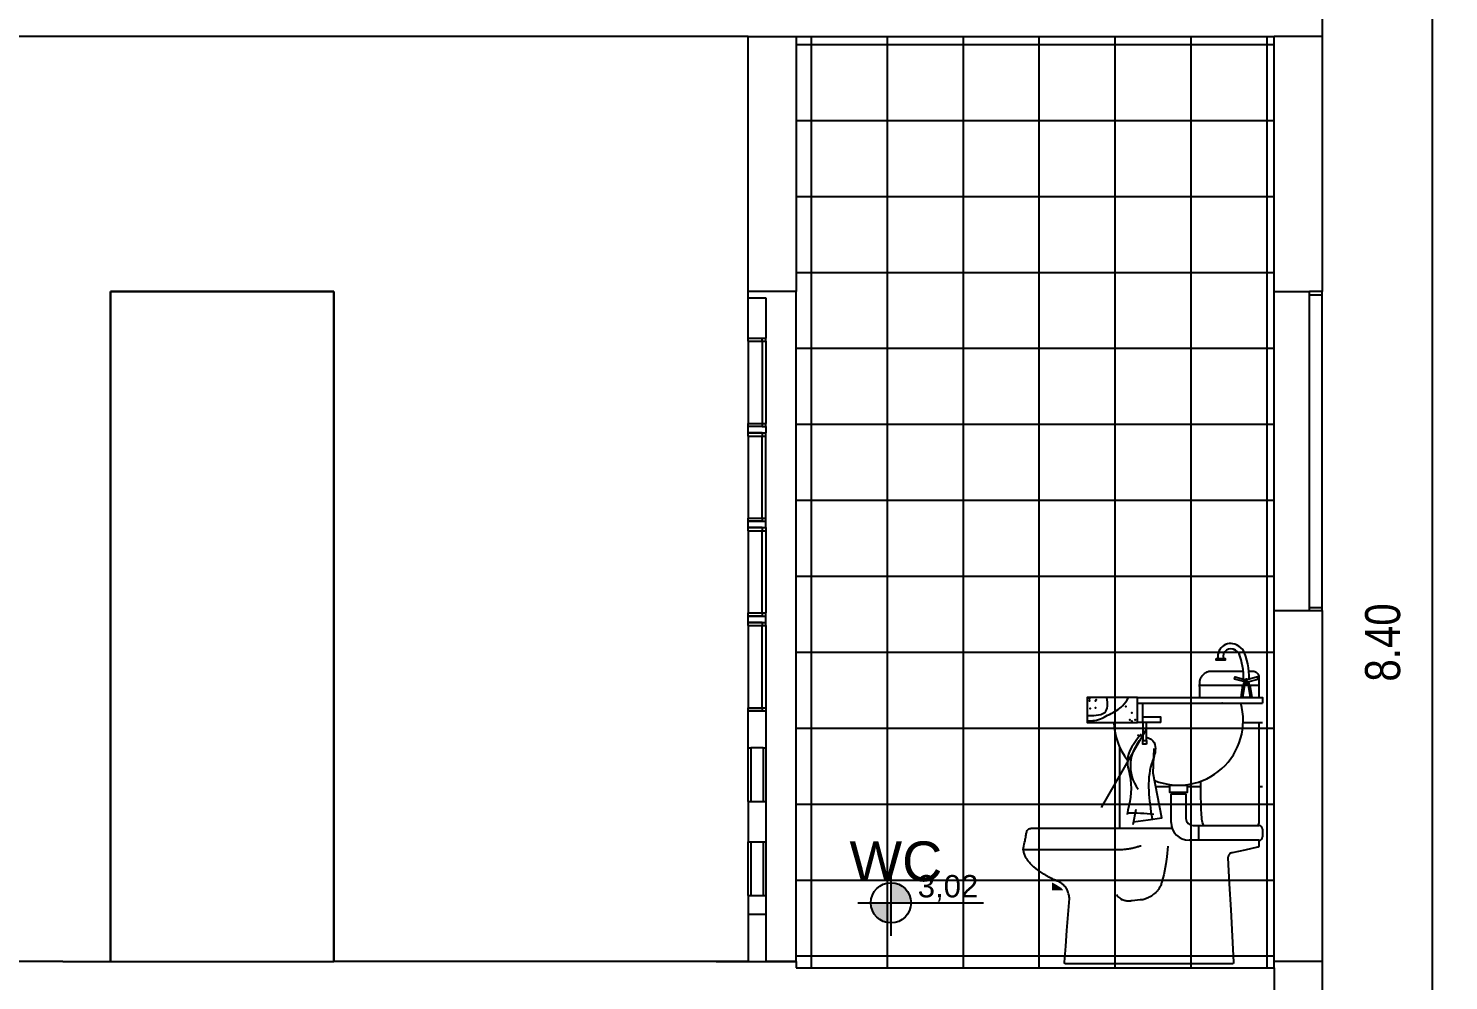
# Model space of a CAD drawing. Header units: millimetres. Extents: x 3212 to 6878, y 1640 to 3386.
# Drawn here: x 3302.982 to 3307.436, y 1658.681 to 1661.666 of the extents above; entities that cross this region are included whole.
import ezdxf

# ---------------------------------------------------------------- set-up
doc = ezdxf.new("R2010")
doc.units = ezdxf.units.MM
doc.header["$LTSCALE"] = 0.8
for name, color, linetype in [('A-PEN-08', 8, 'Continuous'), ('A-PEN-W', 7, 'Continuous'), ('A-PEN-Y', 2, 'Continuous'), ('COTA', 2, 'Continuous'), ('E-Pen-B', 5, 'Continuous'), ('NIVEIS', 1, 'Continuous'), ('SectionCutEdges', 7, 'Continuous')]:
    doc.layers.add(name, color=color, linetype=linetype)
doc.layers.add('A-TXT-G', color=3, linetype='Continuous', lineweight=30)
doc.layers.add('COTAS', color=53, linetype='Continuous', lineweight=9)
doc.styles.add('CARIMBO_DADOS', font='arial.ttf', dxfattribs={"height": 0.1})
doc.styles.add('F2', font='ARIALN.TTF')
doc.styles.add('T20', font='PORT2', dxfattribs={"height": 0.2})
doc.styles.add('TEXT', font='arial.ttf')
doc.dimstyles.new('ARQUITETURA', dxfattribs={"dimtxt": 0.11, "dimasz": 0.05, "dimexe": 0.1, "dimexo": 0, "dimgap": 0.1, "dimtad": 1, "dimzin": 5, "dimdsep": 46, "dimtxsty": 'F2', "dimblk": 'COTA', "dimcen": 0, "dimse1": 1, "dimse2": 1, "dimadec": 0, "dimazin": 0, "dimtfac": 2, "dimtix": 1, "dimtmove": 2, "dimatfit": 3, "dimldrblk": 'COTA', "dimfxl": 0, "dimtolj": 1, "dimtzin": 5, "dimarcsym": 0})

# ---------------------------------------------------------------- blocks, each defined once
blk = doc.blocks.new('cotas')
at = {"layer": 'A-PEN-Y'}
h = blk.add_hatch(color=256, dxfattribs=at)
h.paths.add_polyline_path([(0.135, 0, 0.414214), (0, 0.135), (0, 0)])
h.paths.add_polyline_path([(0, 0), (-0.135, 0, 0.414214), (0, -0.135)])
at = {"layer": 'A-PEN-W'}
for p, q in [((0, 0.2226), (0, -0.2226)), ((-0.2226, 0), (0.621, 0))]:
    blk.add_line(p, q, dxfattribs=at)
blk.add_circle((0, 0), 0.135, dxfattribs=at)
at = {"layer": 'A-PEN-W', "style": 'T20'}
blk.add_attdef('COTA', (0.1674, 0.0378), '', height=0.15, dxfattribs=at)
blk = doc.blocks.new('COTA')
at = {"layer": 'COTA'}
for p, q in [((0, 1), (0, -1)), ((-1, 0), (1, 0))]:
    blk.add_line(p, q, dxfattribs=at)
at = {"layer": 'COTA', "const_width": 0.5}
blk.add_lwpolyline([(-0.25, 0, 1), (0.25, 0, 1)], format="xyb", close=True, dxfattribs=at)
blk = doc.blocks.new('*D233')
at = {"layer": 'COTAS', "color": 0, "lineweight": -2, "transparency": 16777216}
blk.add_line((3307.3855, 1655.5909), (3307.3855, 1663.8906), dxfattribs=at)
at = {"layer": 'Defpoints', "color": 0, "transparency": 16777216}
for p in [(3307.0389, 1663.9406), (3307.3855, 1663.9406), (3306.585, 1655.5409)]:
    blk.add_point(p, dxfattribs=at)
at = {"layer": 'COTAS', "color": 0, "lineweight": -2, "transparency": 16777216, "xscale": 0.05, "yscale": 0.05, "zscale": 0.05}
for p, rotation in [((3307.3855, 1663.9406), 90), ((3307.3855, 1655.5409), 270)]:
    blk.add_blockref('COTA', p, dxfattribs=dict(at, rotation=rotation))
at = {"layer": 'COTAS', "color": 0, "transparency": 16777216, "insert": (3307.2293, 1659.7407), "char_height": 0.11, "attachment_point": 5, "rotation": 90, "style": 'F2'}
blk.add_mtext('\\A1;8.40', dxfattribs=at)
blk = doc.blocks.new('A$C387B19CA')
for p, q in [((0.6153, 0.7807), (0.6103, 0.7457)), ((0.6167, 0.7807), (0.6117, 0.7457)), ((0.6193, 0.7807), (0.6143, 0.7457)), ((0.6285, 0.7904), (0.6213, 0.7904)), ((0.6303, 0.7807), (0.6353, 0.7457)), ((0.6329, 0.7807), (0.6379, 0.7457)), ((0.6343, 0.7807), (0.6393, 0.7457)), ((0.3202, 0.7307), (0.6702, 0.7307)), ((0.3352, 0.6757), (0.3352, 0.7307)), ((0.3435, 0.6559), (0.2178, 0.4381)), ((0.6158, 0.6757), (0.6702, 0.6757)), ((0.2702, 0.38), (0.2702, 0.6065)), ((0.4104, 0.4958), (0.3711, 0.4958)), ((0.4983, 0.4958), (0.4593, 0.4958)), ((0.4702, 0.3876), (0.4702, 0.5042)), ((0.6702, 0.4958), (0.66, 0.4958)), ((0.4142, 0.4768), (0.4555, 0.4768)), ((0.4142, 0.3963), (0.4142, 0.4768)), ((0.4555, 0.4768), (0.4555, 0.4076)), ((0.3149, 0.4323), (0.3064, 0.3897)), ((0.4755, 0.3876), (0.6602, 0.3876)), ((0.4903, 0.3876), (0.4903, 0.3463)), ((0.6702, 0.3776), (0.6702, 0.3563)), ((0.6602, 0.3463), (0.4642, 0.3463))]:
    blk.add_line(p, q)
for points in [[(0.5404, 0.8557), (0.5654, 0.8557), (0.5654, 0.8507), (0.5404, 0.8507)], [(0.6268, 0.7972), (0.6232, 0.7972), (0.6232, 0.796), (0.6268, 0.796)], [(0.6399, 0.7457), (0.6099, 0.7457), (0.6149, 0.7807), (0.6349, 0.7807)], [(0.632, 0.7825), (0.6174, 0.7825), (0.6174, 0.7875), (0.632, 0.7875)], [(0.3452, 0.6757), (0.3352, 0.6757), (0.3352, 0.6257), (0.3452, 0.6257)], [(0.3452, 0.6158), (0.3352, 0.6158), (0.3352, 0.6257), (0.3452, 0.6257)], [(0.4104, 0.5007), (0.4593, 0.5007), (0.4593, 0.4802), (0.4104, 0.4802)]]:
    blk.add_lwpolyline(points, close=True)
for points in [[(0.4943, 0.7457, -0.000284), (0.494, 0.781, -0.000001), (0.494, 0.7823), (0.494, 0.7823, -0.00842), (0.494, 0.7823, -0.000045), (0.4941, 0.7835, -0.002023), (0.4946, 0.7898, -0.002456), (0.495, 0.795, -0.093603), (0.496, 0.7985, -0.044244), (0.5, 0.805, -0.036238), (0.505, 0.8108, -0.042651), (0.51, 0.815, -0.018621), (0.5132, 0.8171, -0.035465), (0.515, 0.818, -0.050348), (0.5199, 0.8195, -0.049389), (0.525, 0.82), (0.5574, 0.82), (0.5835, 0.82), (0.616, 0.82)], [(0.6317, 0.82), (0.642, 0.82, -0.198912), (0.6548, 0.8147, -0.198912), (0.66, 0.802), (0.66, 0.7457)], [(0.66, 0.6757), (0.66, 0.398, -0.155598), (0.6567, 0.3876)], [(0.5004, 0.405, -0.01696), (0.4978, 0.4552, -0.000454), (0.4969, 0.5117, -0.000454)], [(0.5053, 0.3876, -0.094446), (0.5004, 0.405)], [(0.6561, 0.3267), (0.6206, 0.3191), (0.585, 0.3115, 0.027899), (0.5832, 0.311, 0.018264), (0.5805, 0.31, 0.10894), (0.5776, 0.3079, 0.082013), (0.575, 0.304, 0.013965), (0.5739, 0.3013, 0.028909), (0.5735, 0.3, 0.011443), (0.5731, 0.2979, 0.062864), (0.573, 0.2975), (0.577, 0.2244), (0.5809, 0.1514), (0.5848, 0.0783), (0.5887, 0.0053, -0.205904), (0.5874, 0.0016, -0.205904), (0.5838, 0), (0.4679, 0), (0.3521, 0), (0.2363, 0), (0.1204, 0, -0.208853), (0.1168, 0.0016, -0.208853), (0.1154, 0.0054), (0.1188, 0.0498), (0.1222, 0.0942), (0.1256, 0.1386), (0.129, 0.183, 0.036932), (0.129, 0.1853, 0.018479), (0.1285, 0.19, 0.024946), (0.1279, 0.1933, 0.012299), (0.126, 0.2, 0.021587), (0.1242, 0.2054, 0.024048), (0.122, 0.21, 0.049556), (0.1188, 0.215, 0.042979), (0.114, 0.22, 0.015801), (0.1089, 0.2243, 0.022353), (0.105, 0.227, 0.007807), (0.1013, 0.2293, 0.02443), (0.1, 0.23, 0.030091), (0.0976, 0.231, -0.028107), (0.095, 0.232, -0.013367), (0.0904, 0.2343, 0.0114), (0.085, 0.237, 0.012062), (0.0791, 0.2396, -0.017321), (0.075, 0.2415, -0.009788), (0.0716, 0.2433, -0.004949), (0.065, 0.247, -0.004446), (0.057, 0.2517, -0.017578), (0.055, 0.253), (0.045, 0.26), (0.035, 0.267, -0.023446), (0.0313, 0.2699, -0.013276), (0.025, 0.2755, -0.018849), (0.0191, 0.2815, -0.024918), (0.015, 0.2865, -0.004479), (0.0137, 0.2884, -0.005376), (0.0125, 0.29, -0.014583), (0.0104, 0.2934, -0.007746), (0.0065, 0.3, -0.021648), (0.004, 0.3051, -0.023308), (0.002, 0.31, -0.077991), (0.0012, 0.315, 0.088628), (0.0003, 0.3194, 0.022265), (0.0001, 0.3198, -0.061634), (0, 0.32, -0.067517), (0, 0.3204, -0.027266), (0.0001, 0.3214, -0.010095), (0.0009, 0.3254, 0.002071), (0.0048, 0.3447, 0.003933), (0.0075, 0.3589, -0.005295), (0.0095, 0.3694, -0.171286), (0.0141, 0.377, -0.174415), (0.0223, 0.38), (0.178, 0.38), (0.3337, 0.38), (0.4169, 0.38)], [(0.33, 0.33, 0.006887), (0.325, 0.329, 0.004583), (0.3151, 0.3261, -0.003714), (0.3051, 0.3237, -0.008359), (0.2949, 0.3217, -0.009108), (0.285, 0.3205, -0.013927), (0.2775, 0.32, -0.009581), (0.2767, 0.32, -0.004842), (0.275, 0.32), (0.2063, 0.32), (0.1375, 0.32), (0.001, 0.32)], [(0.405, 0.33), (0.404, 0.32), (0.403, 0.31), (0.402, 0.3), (0.399, 0.28), (0.3975, 0.27), (0.3955, 0.26), (0.3935, 0.25), (0.391, 0.24), (0.3885, 0.23, 0.022928), (0.385, 0.22, 0.025878), (0.3795, 0.21, 0.012643), (0.375, 0.204, 0.011611), (0.371, 0.2, 0.018528), (0.359, 0.19, 0.037881), (0.345, 0.183, 0.014486), (0.335, 0.18, 0.023129), (0.305, 0.1765, 0.002636), (0.295, 0.176, 0.020252), (0.285, 0.1765, 0.057764), (0.275, 0.18, 0.081422), (0.265, 0.189), (0.2622, 0.1943)], [(0.66, 0.3463), (0.66, 0.3315, -0.171736), (0.6589, 0.3284, -0.171736), (0.6561, 0.3267)]]:
    blk.add_lwpolyline(points, format="xyb")
for points in [[(0.6213, 0.7904), (0.5916, 0.7976), (0.5937, 0.8041), (0.6231, 0.7953), (0.6265, 0.7953)], [(0.6285, 0.7904), (0.6581, 0.7976), (0.6561, 0.8041), (0.6267, 0.7953), (0.6232, 0.7953)], [(0.494, 0.781), (0.66, 0.781)], [(0.3202, 0.7457), (0.1788, 0.7457), (0.1788, 0.6757), (0.3202, 0.6757)], [(0.3852, 0.6757), (0.3202, 0.6757), (0.3202, 0.7457), (0.6702, 0.7457), (0.6702, 0.7307)], [(0.3852, 0.6757), (0.3852, 0.6907), (0.3352, 0.6907)], [(0.3081, 0.3982), (0.3502, 0.4036), (0.3877, 0.4096), (0.3637, 0.5346), (0.3667, 0.6035)]]:
    blk.add_lwpolyline(points)
for centre, radius, start, end in [((0.5808, 0.8613), 0.0359, 54.5976, 189.0245), ((0.5808, 0.8613), 0.0209, 54.5976, 195.6364), ((0.5763, 0.8484), 0.0349, 30.1461, 69.1334), ((0.5807, 0.8524), 0.0439, 30.1432, 67.0885), ((0.4528, 0.804), 0.1796, 357.7603, 25.5058), ((0.4141, 0.7991), 0.203, 359.4227, 20.0413), ((0.4348, 0.6818), 0.1811, 248.2406, 15.6623), ((0.4348, 0.6818), 0.1811, 181.9347, 217.7798), ((0.4099, 0.5548), 0.1099, 135.3705, 216.3426), ((0.2983, -0.1869), 0.6092, 83.6956, 90.661), ((0.4755, 0.4076), 0.02, 180, 270), ((0.4642, 0.3963), 0.05, 180, 270), ((0.6602, 0.3776), 0.01, 0, 90), ((0.6602, 0.3563), 0.01, 270, 360)]:
    blk.add_arc(centre, radius, start, end)
for points, knots in [([(0.1788, 0.6812), (0.1859, 0.681), (0.2081, 0.6807), (0.2409, 0.6992), (0.2768, 0.7169), (0.2897, 0.7374), (0.2944, 0.7457)], [0.0020846, 0.0020846, 0.0020846, 0.0020846, 0.0231869, 0.0681169, 0.1119653, 0.1400822, 0.1400822, 0.1400822, 0.1400822]), ([(0.1788, 0.6958), (0.187, 0.6956), (0.2036, 0.6957), (0.2386, 0.7027), (0.2366, 0.7284), (0.2338, 0.7457)], [0.00602884, 0.00602884, 0.00602884, 0.00602884, 0.03136453, 0.05637071, 0.09950438, 0.09950438, 0.09950438, 0.09950438]), ([(0.3452, 0.635), (0.3544, 0.6319), (0.3696, 0.6236), (0.3713, 0.591), (0.3422, 0.5254), (0.3525, 0.4593), (0.3607, 0.4066)], [0.2062702, 0.2062702, 0.2062702, 0.2062702, 0.2330268, 0.2556876, 0.2945671, 0.4480447, 0.4480447, 0.4480447, 0.4480447])]:
    blk.add_open_spline(points, degree=3, knots=knots)
blk.add_spline([(0.3299, 0.6437), (0.2917, 0.5711), (0.3003, 0.5163), (0.2905, 0.4189)], degree=3)
blk.add_open_spline([(0.3197, 0.6414), (0.3287, 0.6394), (0.3319, 0.6387), (0.3352, 0.6379)], degree=3)
for p in [(0.1851, 0.7424), (0.1851, 0.7365), (0.2023, 0.7175), (0.2026, 0.7365), (0.2044, 0.7393), (0.2869, 0.7208), (0.5566, 0.7301), (0.1872, 0.7153), (0.298, 0.6834), (0.3038, 0.7033), (0.3041, 0.6797), (0.3137, 0.684)]:
    blk.add_point(p)
for points in [[(0.0802, 0.2282), (0.0802, 0.2058), (0.0873, 0.2247)], [(0.0873, 0.2247), (0.0802, 0.2058), (0.1064, 0.2132)], [(0.1064, 0.2132), (0.0802, 0.2058), (0.1122, 0.2058)]]:
    blk.add_solid(points)

msp = doc.modelspace()

# ---------------------------------------------------------------- hatches: boundary and pattern name
at = {"layer": 'A-PEN-08', "ltscale": 0.05}
h = msp.add_hatch(dxfattribs=at)
h.set_pattern_fill('NET', color=256, scale=0.074997, style=0)
h.set_pattern_definition([(7e-15, (-242.2451, 1536.60454), (0, 0.238115475), []), (90, (-242.2451, 1536.60454), (-0.238115475, 1e-17), [])])
h.paths.add_polyline_path([(3306.8889, 1661.6407), (3305.389, 1661.6407), (3305.389, 1661.2407), (3305.389, 1658.7208), (3306.8889, 1658.7208)])

# ---------------------------------------------------------------- linework, layer by layer
at = {"layer": 'A-PEN-Y'}
for p, q in [((3305.389, 1660.8407), (3305.239, 1660.8407)), ((3305.239, 1660.8207), (3305.239, 1660.8407)), ((3305.389, 1658.7408), (3305.389, 1660.8407)), ((3306.8889, 1659.8407), (3306.8889, 1660.8407)), ((3306.8889, 1660.8407), (3306.9989, 1660.8407)), ((3306.9989, 1660.8307), (3306.9989, 1660.8407)), ((3307.0389, 1660.8407), (3306.9989, 1660.8407)), ((3307.0389, 1660.8307), (3307.0389, 1660.8407)), ((3305.239, 1660.8207), (3305.294, 1660.8207)), ((3305.239, 1660.685), (3305.239, 1660.8207)), ((3305.294, 1660.8207), (3305.294, 1660.6949)), ((3306.9989, 1660.8307), (3307.0389, 1660.8307)), ((3306.9989, 1660.3302), (3306.9989, 1660.8307)), ((3307.0389, 1659.8507), (3307.0389, 1660.8307)), ((3305.239, 1660.6949), (3305.283, 1660.6949)), ((3305.239, 1660.6949), (3305.283, 1660.6949)), ((3305.239, 1660.685), (3305.239, 1660.4275)), ((3305.239, 1660.685), (3305.283, 1660.685)), ((3305.239, 1660.685), (3305.283, 1660.685)), ((3305.283, 1660.685), (3305.283, 1660.6949)), ((3305.283, 1660.6949), (3305.294, 1660.6949)), ((3305.283, 1660.685), (3305.283, 1660.4275)), ((3305.283, 1660.685), (3305.294, 1660.685)), ((3305.294, 1660.685), (3305.294, 1660.6949)), ((3305.294, 1660.685), (3305.294, 1660.4275)), ((3305.239, 1660.3879), (3305.239, 1660.4275)), ((3305.239, 1660.4275), (3305.283, 1660.4275)), ((3305.239, 1660.4275), (3305.283, 1660.4275)), ((3305.239, 1660.4275), (3305.283, 1660.4275)), ((3305.239, 1660.4275), (3305.283, 1660.4275)), ((3305.239, 1660.4275), (3305.283, 1660.4275)), ((3305.283, 1660.4176), (3305.239, 1660.4176)), ((3305.283, 1660.3978), (3305.239, 1660.3978)), ((3305.239, 1660.3978), (3305.283, 1660.3978)), ((3305.283, 1660.4275), (3305.283, 1660.4176)), ((3305.283, 1660.4275), (3305.294, 1660.4275)), ((3305.283, 1660.4176), (3305.294, 1660.4176)), ((3305.283, 1660.3978), (3305.283, 1660.3879)), ((3305.283, 1660.3978), (3305.294, 1660.3978)), ((3305.294, 1660.4176), (3305.294, 1660.4275)), ((3305.294, 1660.4176), (3305.294, 1660.3978)), ((3305.294, 1660.3879), (3305.294, 1660.3978)), ((3305.239, 1660.3879), (3305.239, 1660.1304)), ((3305.239, 1660.3879), (3305.283, 1660.3879)), ((3305.239, 1660.3879), (3305.283, 1660.3879)), ((3305.283, 1660.1304), (3305.283, 1660.3879)), ((3305.283, 1660.3879), (3305.294, 1660.3879)), ((3305.294, 1660.1304), (3305.294, 1660.3879)), ((3306.9979, 1660.3302), (3306.9989, 1660.3302)), ((3306.9979, 1660.3302), (3306.9979, 1660.2502)), ((3306.9989, 1660.2502), (3306.9989, 1660.3302)), ((3306.9979, 1660.2502), (3306.9989, 1660.2502)), ((3306.9989, 1659.8507), (3306.9989, 1660.2502)), ((3305.239, 1660.0907), (3305.239, 1660.1304)), ((3305.239, 1660.1304), (3305.283, 1660.1304)), ((3305.239, 1660.1304), (3305.283, 1660.1304)), ((3305.239, 1660.1304), (3305.283, 1660.1304)), ((3305.239, 1660.1304), (3305.283, 1660.1304)), ((3305.283, 1660.1304), (3305.283, 1660.1205)), ((3305.283, 1660.1304), (3305.294, 1660.1304)), ((3305.294, 1660.1205), (3305.294, 1660.1304)), ((3305.283, 1660.1205), (3305.239, 1660.1205)), ((3305.239, 1660.1205), (3305.283, 1660.1205)), ((3305.283, 1660.1006), (3305.239, 1660.1006)), ((3305.239, 1660.1006), (3305.283, 1660.1006)), ((3305.239, 1660.0907), (3305.239, 1659.8332)), ((3305.239, 1660.0907), (3305.283, 1660.0907)), ((3305.239, 1660.0907), (3305.283, 1660.0907)), ((3305.283, 1660.1205), (3305.294, 1660.1205)), ((3305.283, 1660.1006), (3305.294, 1660.1006)), ((3305.283, 1660.1006), (3305.283, 1660.0907)), ((3305.283, 1660.0907), (3305.294, 1660.0907)), ((3305.283, 1659.8332), (3305.283, 1660.0907)), ((3305.294, 1660.1006), (3305.294, 1660.1205)), ((3305.294, 1660.1006), (3305.294, 1660.0907)), ((3305.294, 1660.0907), (3305.294, 1659.8332)), ((3305.239, 1659.7936), (3305.239, 1659.8332)), ((3305.239, 1659.8332), (3305.283, 1659.8332)), ((3305.239, 1659.8332), (3305.283, 1659.8332)), ((3305.239, 1659.8332), (3305.283, 1659.8332)), ((3305.239, 1659.8332), (3305.283, 1659.8332)), ((3305.239, 1659.8332), (3305.283, 1659.8332)), ((3305.283, 1659.8233), (3305.239, 1659.8233)), ((3305.239, 1659.8233), (3305.283, 1659.8233)), ((3305.283, 1659.8332), (3305.283, 1659.8233)), ((3305.283, 1659.8332), (3305.294, 1659.8332)), ((3305.283, 1659.8233), (3305.294, 1659.8233)), ((3305.294, 1659.8233), (3305.294, 1659.8332)), ((3305.294, 1659.8035), (3305.294, 1659.8233)), ((3306.8889, 1659.8407), (3306.9989, 1659.8407)), ((3306.9989, 1659.8507), (3307.0389, 1659.8507)), ((3306.9989, 1659.8407), (3306.9989, 1659.8507)), ((3306.9989, 1659.8407), (3307.0389, 1659.8407)), ((3307.0389, 1659.8407), (3307.0389, 1659.8507)), ((3305.283, 1659.8035), (3305.239, 1659.8035)), ((3305.239, 1659.8035), (3305.283, 1659.8035)), ((3305.239, 1659.7936), (3305.239, 1659.5361)), ((3305.239, 1659.7936), (3305.283, 1659.7936)), ((3305.239, 1659.7936), (3305.283, 1659.7936)), ((3305.283, 1659.8035), (3305.294, 1659.8035)), ((3305.283, 1659.8035), (3305.283, 1659.7936)), ((3305.283, 1659.5361), (3305.283, 1659.7936)), ((3305.283, 1659.7936), (3305.294, 1659.7936)), ((3305.294, 1659.7936), (3305.294, 1659.8035)), ((3305.294, 1659.7936), (3305.294, 1659.5361)), ((3305.239, 1659.4103), (3305.239, 1659.5361)), ((3305.239, 1659.5361), (3305.283, 1659.5361)), ((3305.239, 1659.5361), (3305.283, 1659.5361)), ((3305.239, 1659.5361), (3305.283, 1659.5361)), ((3305.283, 1659.5262), (3305.239, 1659.5262)), ((3305.239, 1659.5262), (3305.283, 1659.5262)), ((3305.283, 1659.5361), (3305.294, 1659.5361)), ((3305.283, 1659.5361), (3305.283, 1659.5262)), ((3305.283, 1659.5262), (3305.294, 1659.5262)), ((3305.294, 1659.5361), (3305.294, 1659.5262)), ((3305.294, 1659.5262), (3305.294, 1659.4103)), ((3305.239, 1659.4103), (3305.2468, 1659.4103)), ((3305.239, 1659.2419), (3305.239, 1659.4103)), ((3305.2468, 1659.4103), (3305.2468, 1659.2419)), ((3305.2861, 1659.4103), (3305.2468, 1659.4103)), ((3305.2861, 1659.4103), (3305.2861, 1659.2419)), ((3305.2861, 1659.4103), (3305.294, 1659.4103)), ((3305.294, 1659.4103), (3305.294, 1659.2419)), ((3305.239, 1659.2419), (3305.239, 1659.1162)), ((3305.239, 1659.2419), (3305.2468, 1659.2419)), ((3305.2468, 1659.2419), (3305.2861, 1659.2419)), ((3305.2861, 1659.2419), (3305.294, 1659.2419)), ((3305.294, 1659.2419), (3305.294, 1659.1162)), ((3305.239, 1659.1162), (3305.2468, 1659.1162)), ((3305.239, 1658.9478), (3305.239, 1659.1162)), ((3305.2468, 1659.1162), (3305.2861, 1659.1162)), ((3305.2468, 1659.1162), (3305.2468, 1658.9478)), ((3305.2861, 1659.1162), (3305.2861, 1658.9478)), ((3305.2861, 1659.1162), (3305.294, 1659.1162)), ((3305.294, 1659.1162), (3305.294, 1658.9478)), ((3305.239, 1658.9478), (3305.239, 1658.8893)), ((3305.239, 1658.9478), (3305.2468, 1658.9478)), ((3305.2468, 1658.9478), (3305.2861, 1658.9478)), ((3305.2861, 1658.9478), (3305.294, 1658.9478)), ((3305.294, 1658.9478), (3305.294, 1658.8893)), ((3305.239, 1658.8893), (3305.239, 1658.7408)), ((3305.239, 1658.8893), (3305.294, 1658.8893)), ((3305.294, 1658.8893), (3305.294, 1658.7408))]:
    msp.add_line(p, q, dxfattribs=at)
at = {"layer": 'A-TXT-G'}
for p, q in [((3303.2391, 1658.7408), (3303.2391, 1660.8407)), ((3303.2391, 1660.8407), (3303.939, 1660.8407)), ((3303.939, 1658.7408), (3303.939, 1660.8407))]:
    msp.add_line(p, q, dxfattribs=at)
at = {"layer": 'E-Pen-B'}
for p, q in [((3307.0389, 1661.7407), (3307.0389, 1661.6407)), ((3305.239, 1661.6407), (3299.4892, 1661.6407)), ((3305.239, 1661.6407), (3305.389, 1661.6407)), ((3305.239, 1660.8407), (3305.239, 1661.6407)), ((3305.389, 1661.6407), (3305.389, 1660.8407)), ((3305.389, 1661.6407), (3306.8889, 1661.6407)), ((3307.0389, 1661.6407), (3306.8889, 1661.6407)), ((3306.8889, 1660.8407), (3306.8889, 1661.6407)), ((3307.0389, 1661.6407), (3307.0389, 1660.8407)), ((3306.8889, 1658.7408), (3306.8889, 1659.8407)), ((3307.0389, 1659.8407), (3307.0389, 1658.7408)), ((3303.0891, 1658.7408), (3299.4892, 1658.7408)), ((3303.0891, 1658.7408), (3303.2391, 1658.7408)), ((3303.2391, 1658.7408), (3303.3691, 1658.7408)), ((3303.3691, 1658.7408), (3303.939, 1658.7408)), ((3305.239, 1658.7408), (3303.939, 1658.7408)), ((3305.139, 1658.7408), (3305.389, 1658.7408)), ((3307.0389, 1658.7408), (3306.8889, 1658.7408)), ((3306.8889, 1658.7208), (3306.8889, 1658.7408)), ((3307.0389, 1658.7408), (3307.0389, 1658.6408)), ((3305.389, 1658.7208), (3305.889, 1658.7208)), ((3305.889, 1658.7208), (3306.8889, 1658.7208)), ((3306.8889, 1658.7208), (3306.8889, 1658.6408))]:
    msp.add_line(p, q, dxfattribs=at)
at = {"layer": 'SectionCutEdges'}
for p, q in [((3305.239, 1658.7408), (3305.294, 1658.7408)), ((3305.389, 1658.7408), (3305.294, 1658.7408)), ((3305.389, 1658.7408), (3305.389, 1658.7208))]:
    msp.add_line(p, q, dxfattribs=at)

# ---------------------------------------------------------------- block references
at = {"layer": 'A-PEN-08', "ltscale": 0.05, "xscale": 1.119645029113599, "yscale": 1.119645029113599, "zscale": 1.119645029113599}
msp.add_blockref('A$C387B19CA', (3306.1017, 1658.7328), dxfattribs=at)
at = {"layer": 'NIVEIS', "color": 1}
ref = msp.add_blockref('cotas', (3305.6867, 1658.9245), dxfattribs=dict(at, xscale=0.4666479999980598, yscale=0.4666479999995756, zscale=0.4666479999995756))
ref.add_attrib('COTA', '3,02', (3305.7704, 1658.9417), dxfattribs={"color": 1, "height": 0.07, "style": 'TEXT'})

# ---------------------------------------------------------------- texts
at = {"color": 230, "insert": (3305.7022, 1659.0536), "char_height": 0.12499, "attachment_point": 5, "style": 'CARIMBO_DADOS'}
msp.add_mtext('WC', dxfattribs=at)

# ---------------------------------------------------------------- dimensions: what is measured, and where the dimension line sits
at = {"layer": 'COTAS'}
dim = msp.add_linear_dim(base=(3307.3855, 1663.9406), p1=(3306.585, 1655.5409), p2=(3307.0389, 1663.9406), angle=90, dimstyle='ARQUITETURA', dxfattribs=at)
dim.commit()
dim.dimension.update_dxf_attribs({"geometry": '*D233', "text_midpoint": (3307.2293, 1659.7407)})

doc.saveas('drawing.dxf')
